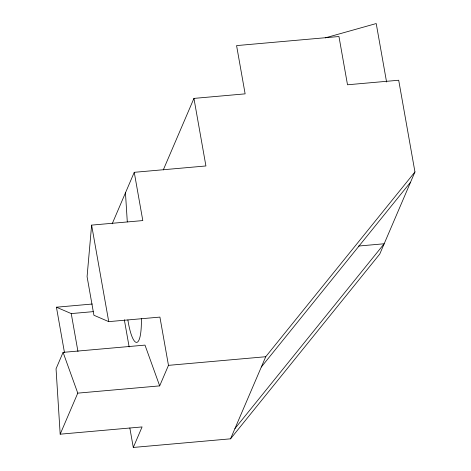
<?xml version="1.0" encoding="UTF-8"?>
<svg xmlns="http://www.w3.org/2000/svg" width="471" height="471" viewBox="0 0 471 471"><rect width="100%" height="100%" fill="white"/><g stroke="black" fill="none" stroke-linecap="round" stroke-linejoin="round"><path stroke-width="0.71" d="M193.94 98.398L205.921 165.963L134.253 172.315L142.807 220.575L91.621 225.114L87.076 276.642L93.917 315.252L108.73 321.634L159.916 317.095L168.471 365.355L159.675 385.879L77.774 393.138L60.182 434.185L142.083 426.926L133.287 447.45L230.543 438.825L379.767 254.034L414.951 171.939L398.696 80.241L347.51 84.78L338.955 36.52L236.577 45.599L245.132 93.859L193.94 98.398L163.296 169.896M112.192 223.79L134.253 172.315M159.675 385.879L144.986 345.108L63.085 352.367L56.049 368.787L60.182 434.185M230.543 438.825L265.732 356.73L414.951 171.939M261.334 366.991L410.553 182.2M234.941 428.563L384.165 243.772L358.572 246.039M325.249 37.874L376.217 23.55L386.573 82.001M64.48 352.585L56.432 307.21L92.263 304.03M56.432 307.21L71.245 313.586L93.181 311.643M168.471 365.355L265.732 356.73M63.085 352.367L77.774 393.138M124.332 319.774L129.148 346.944M129.837 428.004L133.287 447.45M91.621 225.114L108.73 321.634M71.245 313.586L77.956 351.478M125.457 192.839L127.294 221.906M141.341 318.69A32.634 7.071 84.9 0 1 136.661 342.388A32.634 7.071 84.9 0 1 127.876 319.956"/></g></svg>
